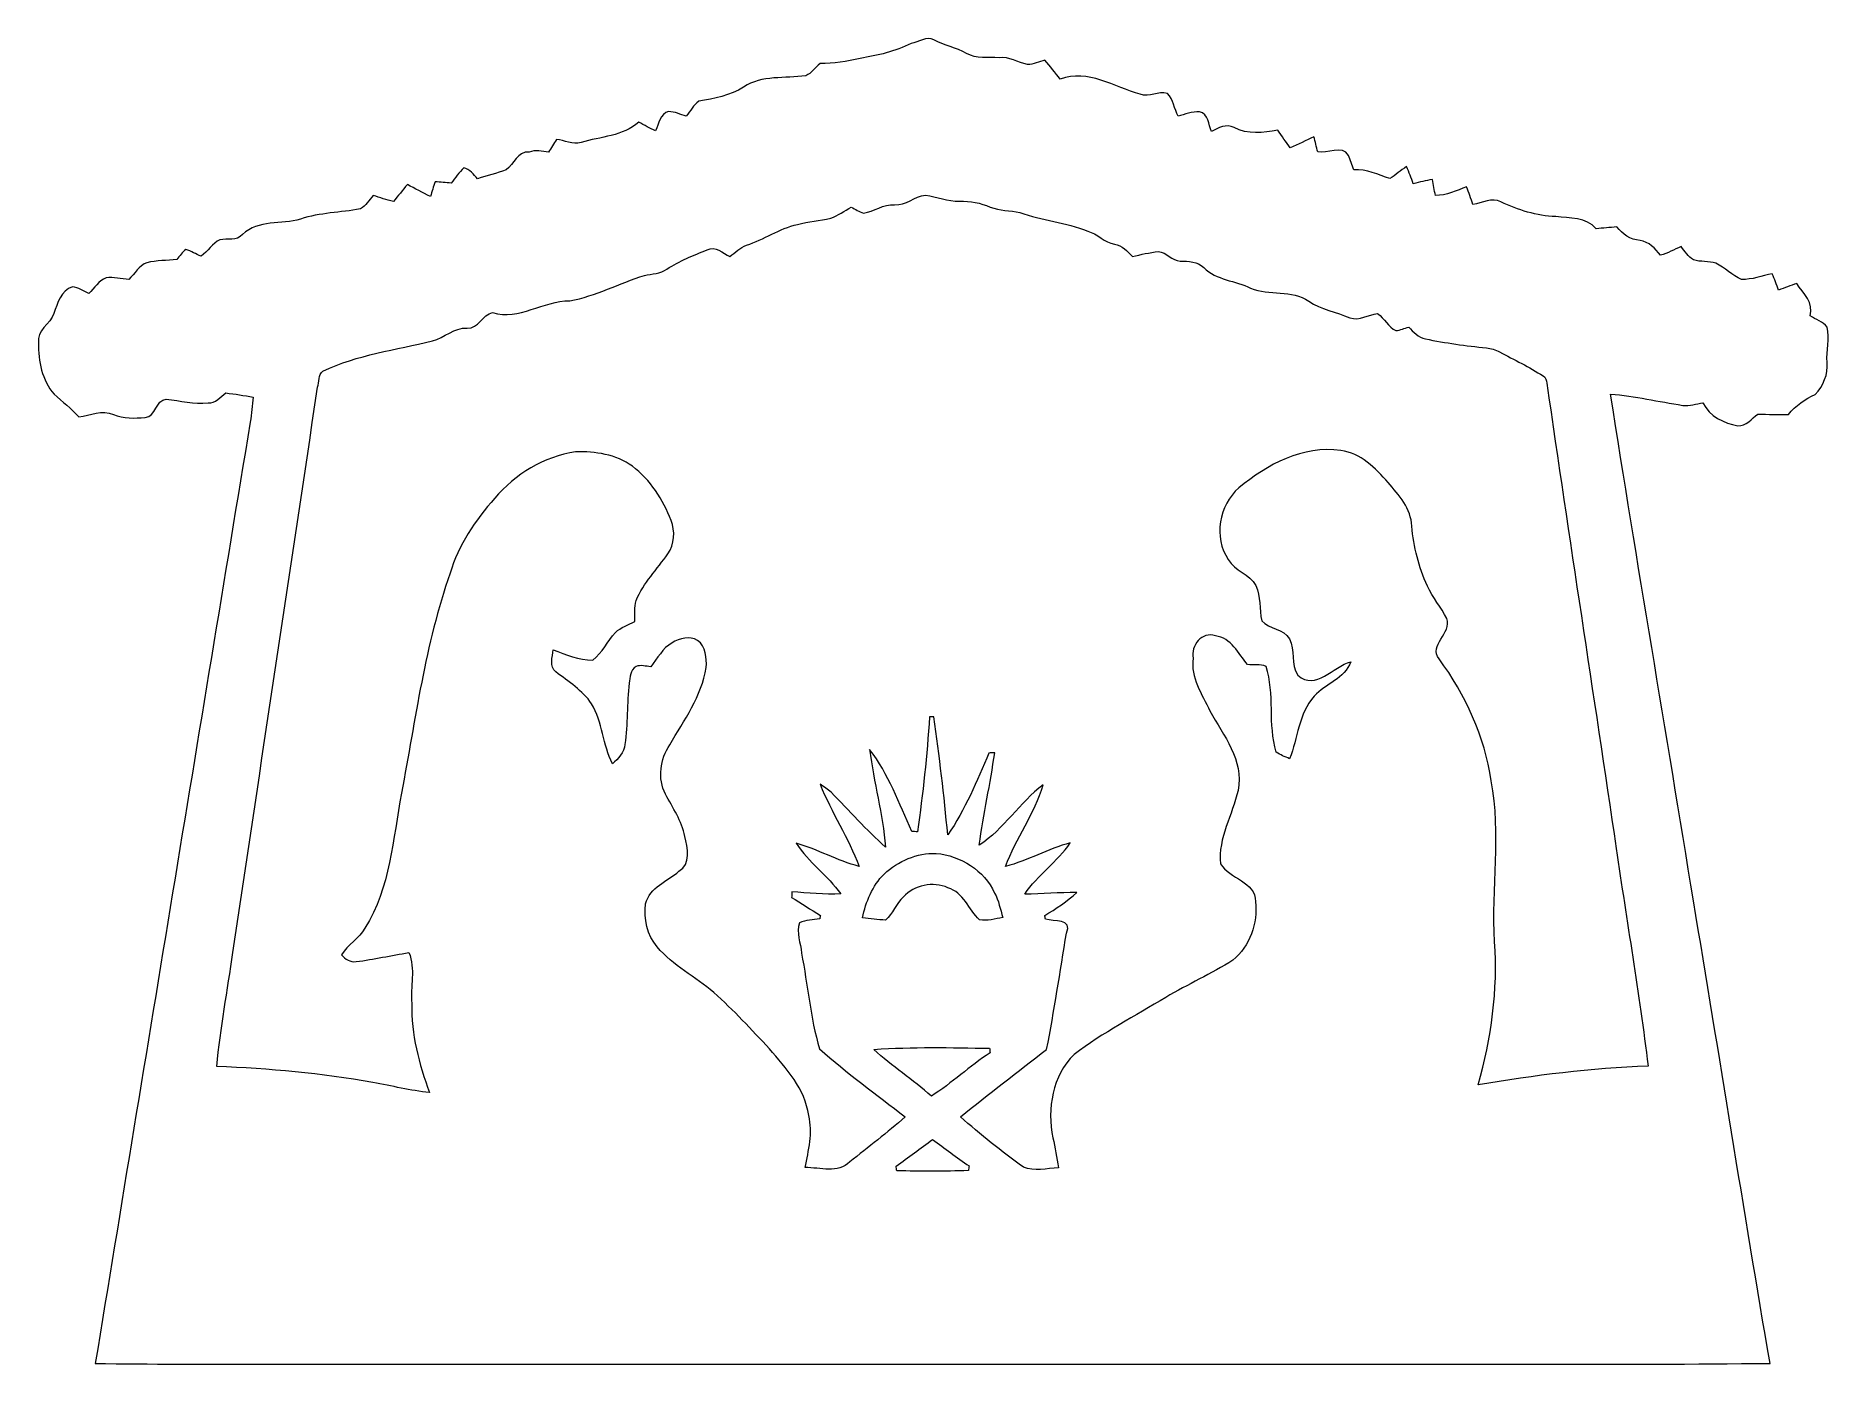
# Model space of a CAD drawing. Header units: centimetres. Extents: x -16.4 to 16.4, y -12.1 to 12.2.
import ezdxf

# ---------------------------------------------------------------- set-up
doc = ezdxf.new("R2010")
doc.units = ezdxf.units.CM
doc.header["$MEASUREMENT"] = 0
doc.layers.add('Layer 1', color=7, linetype='Continuous')

msp = doc.modelspace()

# ---------------------------------------------------------------- linework, layer by layer
at = {"layer": 'Layer 1', "lineweight": 9}
for points, knots in [([(-0.40287, 12.03141), (-0.27269, 12.05469), (-0.12382, 12.17146), (0.01306, 12.10196), (0.01306, 12.10196), (0.2018, 11.99296), (0.42087, 11.95803), (0.61031, 11.85114), (0.61031, 11.85114), (0.78635, 11.73684), (1.00578, 11.79187), (1.20192, 11.77212), (1.20192, 11.77212), (1.38889, 11.79716), (1.54588, 11.68251), (1.72156, 11.64759), (1.72156, 11.64759), (1.83233, 11.64618), (1.93499, 11.69698), (2.03977, 11.72696), (2.03977, 11.72696), (2.13749, 11.61478), (2.22815, 11.4966), (2.32093, 11.37983), (2.32093, 11.37983), (2.82435, 11.56998), (3.31118, 11.23554), (3.78355, 11.10466), (3.78355, 11.10466), (3.94865, 11.03975), (4.1141, 11.17134), (4.27991, 11.11842), (4.27991, 11.11842), (4.38715, 11.00588), (4.40867, 10.83937), (4.47393, 10.70179), (4.47393, 10.70179), (4.6027, 10.73636), (4.73181, 10.79034), (4.86728, 10.78328), (4.86728, 10.78328), (5.03132, 10.74695), (5.03132, 10.5501), (5.08495, 10.42098), (5.08495, 10.42098), (5.21018, 10.48906), (5.35694, 10.5695), (5.50016, 10.494), (5.50016, 10.494), (5.74605, 10.36523), (6.03392, 10.39346), (6.29709, 10.4485), (6.29709, 10.4485), (6.37294, 10.33949), (6.44914, 10.23047), (6.5264, 10.12147), (6.5264, 10.12147), (6.67315, 10.18462), (6.81391, 10.26046), (6.95925, 10.32713), (6.95925, 10.32713), (6.98183, 10.23436), (7.00441, 10.14123), (7.02699, 10.04809), (7.02699, 10.04809), (7.19456, 10.00893), (7.48136, 10.18638), (7.5879, 9.98459), (7.5879, 9.98459), (7.63094, 9.90063), (7.65528, 9.80926), (7.6888, 9.72071), (7.6888, 9.72071), (7.92481, 9.74117), (8.13048, 9.62935), (8.34638, 9.56232), (8.34638, 9.56232), (8.45468, 9.62511), (8.54428, 9.71613), (8.65329, 9.77927), (8.65329, 9.77927), (8.69633, 9.67662), (8.7362, 9.57255), (8.77535, 9.46813), (8.77535, 9.46813), (8.89177, 9.49635), (9.00607, 9.52281), (9.1239, 9.54715), (9.1239, 9.54715), (9.14224, 9.44871), (9.16059, 9.34995), (9.17999, 9.25117), (9.17999, 9.25117), (9.38354, 9.25152), (9.56416, 9.34465), (9.75078, 9.41098), (9.75078, 9.41098), (9.7903, 9.30372), (9.82698, 9.19649), (9.86579, 9.08889), (9.86579, 9.08889), (10.03336, 9.11535), (10.21363, 9.22118), (10.37802, 9.1344), (10.37802, 9.1344), (10.69164, 8.988), (11.02996, 8.87652), (11.37921, 8.8677), (11.37921, 8.8677), (11.62968, 8.82819), (11.93871, 8.86276), (12.11828, 8.6451), (12.11828, 8.6451), (12.24351, 8.65391), (12.36769, 8.66626), (12.49328, 8.6772), (12.49328, 8.6772), (12.60546, 8.5502), (12.74093, 8.44084), (12.9212, 8.43061), (12.9212, 8.43061), (13.08559, 8.40662), (13.19531, 8.28173), (13.29514, 8.15932), (13.29514, 8.15932), (13.42461, 8.19989), (13.54632, 8.26021), (13.66909, 8.31701), (13.66909, 8.31701), (13.74035, 8.2334), (13.79997, 8.13392), (13.89557, 8.07501), (13.89557, 8.07501), (14.0268, 8.03091), (14.17532, 8.05913), (14.30691, 8.01186), (14.30691, 8.01186), (14.47342, 7.93213), (14.60536, 7.79173), (14.77469, 7.71764), (14.77469, 7.71764), (14.9659, 7.70918), (15.15146, 7.78361), (15.33773, 7.81924), (15.33773, 7.81924), (15.37865, 7.72117), (15.41604, 7.62169), (15.45308, 7.5215), (15.45308, 7.5215), (15.5635, 7.56136), (15.67286, 7.6044), (15.78399, 7.64356), (15.78399, 7.64356), (15.90464, 7.46611), (16.10149, 7.28725), (16.03093, 7.05125), (16.03093, 7.05125), (16.13289, 6.98351), (16.26236, 6.94365), (16.33926, 6.84311), (16.33926, 6.84311), (16.395, 6.63391), (16.3248, 6.41413), (16.33891, 6.20035), (16.33891, 6.20035), (16.36255, 5.98374), (16.26976, 5.76819), (16.12477, 5.61332), (16.12477, 5.61332), (15.93674, 5.52689), (15.76388, 5.41012), (15.63582, 5.24467), (15.63582, 5.24467), (15.44885, 5.24643), (15.26082, 5.25067), (15.07455, 5.25137), (15.07455, 5.25137), (14.96166, 5.17341), (14.86042, 5.03264), (14.70908, 5.03935), (14.70908, 5.03935), (14.44908, 5.08698), (14.19261, 5.21327), (14.06949, 5.45987), (14.06949, 5.45987), (13.94743, 5.44328), (13.82607, 5.39601), (13.70154, 5.414), (13.70154, 5.414), (13.26128, 5.48138), (12.8256, 5.58475), (12.3811, 5.62038), (12.3811, 5.62038), (12.86793, 2.52758), (13.39639, -0.55889), (13.89663, -3.64957), (13.89663, -3.64957), (14.36829, -6.46827), (14.81561, -9.29048), (15.2961, -12.10742), (15.2961, -12.10742), (12.5215, -12.13988), (9.7462, -12.11236), (6.9716, -12.12153), (6.9716, -12.12153), (1.56246, -12.12153), (-3.84704, -12.12153), (-9.25618, -12.12153), (-9.25618, -12.12153), (-11.27724, -12.11412), (-13.2983, -12.1367), (-15.31902, -12.10989), (-15.31902, -12.10989), (-14.37992, -6.36949), (-13.43201, -0.6305), (-12.48727, 5.1092), (-12.48727, 5.1092), (-12.46152, 5.2609), (-12.44705, 5.41365), (-12.43294, 5.5664), (-12.43294, 5.5664), (-12.5991, 5.59216), (-12.76455, 5.62144), (-12.93177, 5.64084), (-12.93177, 5.64084), (-13.03407, 5.57487), (-13.12015, 5.44611), (-13.25597, 5.45704), (-13.25597, 5.45704), (-13.51562, 5.4327), (-13.76679, 5.49761), (-14.02185, 5.52725), (-14.02185, 5.52725), (-14.2187, 5.51384), (-14.21024, 5.20692), (-14.40673, 5.18999), (-14.40673, 5.18999), (-14.60147, 5.17976), (-14.80502, 5.1674), (-14.98882, 5.24608), (-14.98882, 5.24608), (-15.19449, 5.33992), (-15.41285, 5.22774), (-15.62064, 5.2055), (-15.62064, 5.2055), (-15.75787, 5.35721), (-15.91768, 5.48456), (-16.0729, 5.61579), (-16.0729, 5.61579), (-16.2888, 5.87755), (-16.36994, 6.21975), (-16.35477, 6.55524), (-16.35477, 6.55524), (-16.40522, 6.7916), (-16.13958, 6.89602), (-16.07467, 7.09464), (-16.07467, 7.09464), (-16.01469, 7.27702), (-15.94026, 7.5148), (-15.73847, 7.58288), (-15.73847, 7.58288), (-15.6284, 7.57089), (-15.5335, 7.50598), (-15.43508, 7.46047), (-15.43508, 7.46047), (-15.33736, 7.5596), (-15.25834, 7.69295), (-15.12287, 7.74375), (-15.12287, 7.74375), (-14.98423, 7.76668), (-14.84382, 7.72223), (-14.70554, 7.718), (-14.70554, 7.718), (-14.599, 7.81924), (-14.5228, 7.97305), (-14.37569, 8.02315), (-14.37569, 8.02315), (-14.19612, 8.06301), (-14.0095, 8.06231), (-13.82712, 8.08312), (-13.82712, 8.08312), (-13.77632, 8.14697), (-13.7294, 8.21576), (-13.66343, 8.26551), (-13.66343, 8.26551), (-13.5643, 8.23799), (-13.47999, 8.1759), (-13.38368, 8.14168), (-13.38368, 8.14168), (-13.25915, 8.22988), (-13.1833, 8.38298), (-13.04042, 8.44331), (-13.04042, 8.44331), (-12.90002, 8.46588), (-12.73668, 8.41473), (-12.62732, 8.53785), (-12.62732, 8.53785), (-12.34369, 8.81866), (-11.91612, 8.71036), (-11.56546, 8.82113), (-11.56546, 8.82113), (-11.21198, 8.93895), (-10.83627, 8.93649), (-10.47361, 9.00775), (-10.47361, 9.00775), (-10.37166, 9.06137), (-10.31416, 9.16896), (-10.23902, 9.25257), (-10.23902, 9.25257), (-10.11731, 9.20989), (-9.99454, 9.17285), (-9.8693, 9.14075), (-9.8693, 9.14075), (-9.78499, 9.24552), (-9.70032, 9.34959), (-9.61389, 9.4526), (-9.61389, 9.4526), (-9.47419, 9.37887), (-9.3359, 9.30231), (-9.19303, 9.23493), (-9.19303, 9.23493), (-9.16375, 9.32384), (-9.13623, 9.41345), (-9.10836, 9.5027), (-9.10836, 9.5027), (-9.00959, 9.49494), (-8.91222, 9.48788), (-8.81309, 9.47977), (-8.81309, 9.47977), (-8.73689, 9.57324), (-8.66915, 9.67485), (-8.58167, 9.75846), (-8.58167, 9.75846), (-8.47195, 9.73165), (-8.40563, 9.63358), (-8.32943, 9.55844), (-8.32943, 9.55844), (-8.15939, 9.62405), (-7.977, 9.65228), (-7.80908, 9.72282), (-7.80908, 9.72282), (-7.66092, 9.82408), (-7.608, 10.06079), (-7.38787, 10.04738), (-7.38787, 10.04738), (-7.27145, 10.08584), (-7.14939, 10.06361), (-7.03227, 10.04386), (-7.03227, 10.04386), (-6.98429, 10.12147), (-6.93807, 10.19979), (-6.89045, 10.27775), (-6.89045, 10.27775), (-6.74228, 10.26223), (-6.58988, 10.17298), (-6.43854, 10.22201), (-6.43854, 10.22201), (-6.08118, 10.32643), (-5.67442, 10.33913), (-5.38127, 10.59313), (-5.38127, 10.59313), (-5.28284, 10.53598), (-5.18265, 10.48201), (-5.07788, 10.43756), (-5.07788, 10.43756), (-5.01755, 10.56174), (-4.99286, 10.74906), (-4.83799, 10.78963), (-4.83799, 10.78963), (-4.72651, 10.78187), (-4.62315, 10.73389), (-4.51696, 10.70355), (-4.51696, 10.70355), (-4.43582, 10.78857), (-4.38749, 10.91275), (-4.28483, 10.9759), (-4.28483, 10.9759), (-4.00473, 11.02811), (-3.71298, 11.07503), (-3.4685, 11.23413), (-3.4685, 11.23413), (-3.13195, 11.45991), (-2.71109, 11.38442), (-2.3315, 11.44298), (-2.3315, 11.44298), (-2.22355, 11.48601), (-2.15864, 11.59397), (-2.06868, 11.66311), (-2.06868, 11.66311), (-1.82174, 11.66311), (-1.57762, 11.6998), (-1.33808, 11.76048), (-1.33808, 11.76048), (-1.01705, 11.81057), (-0.69602, 11.88712), (-0.40287, 12.03141), (-0.40287, 12.03141), (-0.40287, 12.03141), (-0.40287, 12.03141), (-0.40287, 12.03141)], [0, 0, 0, 0, 0.00990099, 0.00990099, 0.00990099, 0.00990099, 0.01980198, 0.01980198, 0.01980198, 0.01980198, 0.02970297, 0.02970297, 0.02970297, 0.02970297, 0.03960396, 0.03960396, 0.03960396, 0.03960396, 0.04950495, 0.04950495, 0.04950495, 0.04950495, 0.05940594, 0.05940594, 0.05940594, 0.05940594, 0.06930693, 0.06930693, 0.06930693, 0.06930693, 0.07920792, 0.07920792, 0.07920792, 0.07920792, 0.08910891, 0.08910891, 0.08910891, 0.08910891, 0.0990099, 0.0990099, 0.0990099, 0.0990099, 0.10891089, 0.10891089, 0.10891089, 0.10891089, 0.11881188, 0.11881188, 0.11881188, 0.11881188, 0.12871287, 0.12871287, 0.12871287, 0.12871287, 0.13861386, 0.13861386, 0.13861386, 0.13861386, 0.14851485, 0.14851485, 0.14851485, 0.14851485, 0.15841584, 0.15841584, 0.15841584, 0.15841584, 0.16831683, 0.16831683, 0.16831683, 0.16831683, 0.17821782, 0.17821782, 0.17821782, 0.17821782, 0.18811881, 0.18811881, 0.18811881, 0.18811881, 0.1980198, 0.1980198, 0.1980198, 0.1980198, 0.20792079, 0.20792079, 0.20792079, 0.20792079, 0.21782178, 0.21782178, 0.21782178, 0.21782178, 0.22772277, 0.22772277, 0.22772277, 0.22772277, 0.23762376, 0.23762376, 0.23762376, 0.23762376, 0.24752475, 0.24752475, 0.24752475, 0.24752475, 0.25742574, 0.25742574, 0.25742574, 0.25742574, 0.26732673, 0.26732673, 0.26732673, 0.26732673, 0.27722772, 0.27722772, 0.27722772, 0.27722772, 0.28712871, 0.28712871, 0.28712871, 0.28712871, 0.2970297, 0.2970297, 0.2970297, 0.2970297, 0.30693069, 0.30693069, 0.30693069, 0.30693069, 0.31683168, 0.31683168, 0.31683168, 0.31683168, 0.32673267, 0.32673267, 0.32673267, 0.32673267, 0.33663366, 0.33663366, 0.33663366, 0.33663366, 0.34653465, 0.34653465, 0.34653465, 0.34653465, 0.35643564, 0.35643564, 0.35643564, 0.35643564, 0.36633663, 0.36633663, 0.36633663, 0.36633663, 0.37623762, 0.37623762, 0.37623762, 0.37623762, 0.38613861, 0.38613861, 0.38613861, 0.38613861, 0.3960396, 0.3960396, 0.3960396, 0.3960396, 0.40594059, 0.40594059, 0.40594059, 0.40594059, 0.41584158, 0.41584158, 0.41584158, 0.41584158, 0.42574257, 0.42574257, 0.42574257, 0.42574257, 0.43564356, 0.43564356, 0.43564356, 0.43564356, 0.44554455, 0.44554455, 0.44554455, 0.44554455, 0.45544554, 0.45544554, 0.45544554, 0.45544554, 0.46534653, 0.46534653, 0.46534653, 0.46534653, 0.47524752, 0.47524752, 0.47524752, 0.47524752, 0.48514851, 0.48514851, 0.48514851, 0.48514851, 0.4950495, 0.4950495, 0.4950495, 0.4950495, 0.5049505, 0.5049505, 0.5049505, 0.5049505, 0.51485149, 0.51485149, 0.51485149, 0.51485149, 0.52475248, 0.52475248, 0.52475248, 0.52475248, 0.53465347, 0.53465347, 0.53465347, 0.53465347, 0.54455446, 0.54455446, 0.54455446, 0.54455446, 0.55445545, 0.55445545, 0.55445545, 0.55445545, 0.56435644, 0.56435644, 0.56435644, 0.56435644, 0.57425743, 0.57425743, 0.57425743, 0.57425743, 0.58415842, 0.58415842, 0.58415842, 0.58415842, 0.59405941, 0.59405941, 0.59405941, 0.59405941, 0.6039604, 0.6039604, 0.6039604, 0.6039604, 0.61386139, 0.61386139, 0.61386139, 0.61386139, 0.62376238, 0.62376238, 0.62376238, 0.62376238, 0.63366337, 0.63366337, 0.63366337, 0.63366337, 0.64356436, 0.64356436, 0.64356436, 0.64356436, 0.65346535, 0.65346535, 0.65346535, 0.65346535, 0.66336634, 0.66336634, 0.66336634, 0.66336634, 0.67326733, 0.67326733, 0.67326733, 0.67326733, 0.68316832, 0.68316832, 0.68316832, 0.68316832, 0.69306931, 0.69306931, 0.69306931, 0.69306931, 0.7029703, 0.7029703, 0.7029703, 0.7029703, 0.71287129, 0.71287129, 0.71287129, 0.71287129, 0.72277228, 0.72277228, 0.72277228, 0.72277228, 0.73267327, 0.73267327, 0.73267327, 0.73267327, 0.74257426, 0.74257426, 0.74257426, 0.74257426, 0.75247525, 0.75247525, 0.75247525, 0.75247525, 0.76237624, 0.76237624, 0.76237624, 0.76237624, 0.77227723, 0.77227723, 0.77227723, 0.77227723, 0.78217822, 0.78217822, 0.78217822, 0.78217822, 0.79207921, 0.79207921, 0.79207921, 0.79207921, 0.8019802, 0.8019802, 0.8019802, 0.8019802, 0.81188119, 0.81188119, 0.81188119, 0.81188119, 0.82178218, 0.82178218, 0.82178218, 0.82178218, 0.83168317, 0.83168317, 0.83168317, 0.83168317, 0.84158416, 0.84158416, 0.84158416, 0.84158416, 0.85148515, 0.85148515, 0.85148515, 0.85148515, 0.86138614, 0.86138614, 0.86138614, 0.86138614, 0.87128713, 0.87128713, 0.87128713, 0.87128713, 0.88118812, 0.88118812, 0.88118812, 0.88118812, 0.89108911, 0.89108911, 0.89108911, 0.89108911, 0.9009901, 0.9009901, 0.9009901, 0.9009901, 0.91089109, 0.91089109, 0.91089109, 0.91089109, 0.92079208, 0.92079208, 0.92079208, 0.92079208, 0.93069307, 0.93069307, 0.93069307, 0.93069307, 0.94059406, 0.94059406, 0.94059406, 0.94059406, 0.95049505, 0.95049505, 0.95049505, 0.95049505, 0.96039604, 0.96039604, 0.96039604, 0.96039604, 0.97029703, 0.97029703, 0.97029703, 0.97029703, 0.98019802, 0.98019802, 0.98019802, 0.98019802, 1, 1, 1, 1]), ([(-0.14428, 9.25752), (-0.34254, 9.23565), (-0.502, 9.06596), (-0.70767, 9.08395), (-0.70767, 9.08395), (-0.91157, 9.09771), (-1.08126, 8.95659), (-1.27705, 8.93049), (-1.27705, 8.93049), (-1.35713, 8.95272), (-1.42663, 8.99999), (-1.49965, 9.03809), (-1.49965, 9.03809), (-1.62312, 8.96859), (-1.74201, 8.88745), (-1.8743, 8.83595), (-1.8743, 8.83595), (-2.07609, 8.79079), (-2.28352, 8.77456), (-2.4839, 8.72376), (-2.4839, 8.72376), (-2.81375, 8.6451), (-3.09385, 8.44436), (-3.41559, 8.34347), (-3.41559, 8.34347), (-3.53271, 8.30008), (-3.62232, 8.20836), (-3.7218, 8.13639), (-3.7218, 8.13639), (-3.84668, 8.2006), (-3.98356, 8.335), (-4.13208, 8.26021), (-4.13208, 8.26021), (-4.3829, 8.15368), (-4.64149, 8.05878), (-4.86903, 7.90567), (-4.86903, 7.90567), (-4.98862, 7.81924), (-5.14385, 7.82277), (-5.28143, 7.79031), (-5.28143, 7.79031), (-5.73934, 7.64497), (-6.16867, 7.41249), (-6.64492, 7.32606), (-6.64492, 7.32606), (-7.12646, 7.32888), (-7.57378, 6.96411), (-8.05779, 7.10945), (-8.05779, 7.10945), (-8.23947, 7.07523), (-8.31673, 6.811), (-8.52099, 6.82653), (-8.52099, 6.82653), (-8.75629, 6.83993), (-8.93691, 6.65084), (-9.15564, 6.59405), (-9.15564, 6.59405), (-9.82627, 6.42612), (-10.52724, 6.34251), (-11.15694, 6.03948), (-11.15694, 6.03948), (-11.25114, 5.98092), (-11.21903, 5.83063), (-11.25713, 5.74703), (-11.25713, 5.74703), (-11.76125, 2.29933), (-12.29395, -1.14415), (-12.80265, -4.59148), (-12.80265, -4.59148), (-12.90425, -5.2854), (-13.0316, -5.97649), (-13.09757, -6.67535), (-13.09757, -6.67535), (-12.14225, -6.72262), (-11.18552, -6.79741), (-10.24395, -6.97133), (-10.24395, -6.97133), (-9.89859, -7.0306), (-9.55815, -7.11914), (-9.20926, -7.15618), (-9.20926, -7.15618), (-9.40364, -6.63443), (-9.5444, -6.08656), (-9.53311, -5.52564), (-9.53311, -5.52564), (-9.56062, -5.21732), (-9.46502, -4.89029), (-9.58602, -4.59537), (-9.58602, -4.59537), (-9.90846, -4.64652), (-10.22737, -4.71814), (-10.55087, -4.76012), (-10.55087, -4.76012), (-10.656, -4.77705), (-10.75195, -4.71285), (-10.81616, -4.63594), (-10.81616, -4.63594), (-10.7068, -4.44544), (-10.49302, -4.34243), (-10.38965, -4.14699), (-10.38965, -4.14699), (-9.92257, -3.40933), (-9.88271, -2.51328), (-9.72079, -1.6786), (-9.72079, -1.6786), (-9.46855, -0.32993), (-9.28757, 1.04203), (-8.83284, 2.34237), (-8.83284, 2.34237), (-8.6815, 2.85883), (-8.37035, 3.31427), (-8.01793, 3.71432), (-8.01793, 3.71432), (-7.64257, 4.15529), (-7.11658, 4.47879), (-6.53873, 4.56169), (-6.53873, 4.56169), (-6.17925, 4.57404), (-5.7979, 4.51865), (-5.50156, 4.29887), (-5.50156, 4.29887), (-5.1703, 4.05193), (-4.94135, 3.68998), (-4.79424, 3.30863), (-4.79424, 3.30863), (-4.71487, 3.11248), (-4.73074, 2.87471), (-4.85034, 2.69832), (-4.85034, 2.69832), (-5.04789, 2.41751), (-5.2966, 2.16563), (-5.43277, 1.84566), (-5.43277, 1.84566), (-5.46205, 1.71936), (-5.45535, 1.58707), (-5.45817, 1.45795), (-5.45817, 1.45795), (-5.57812, 1.39798), (-5.71111, 1.3553), (-5.80919, 1.26005), (-5.80919, 1.26005), (-5.95912, 1.10094), (-6.04343, 0.88363), (-6.22652, 0.75628), (-6.22652, 0.75628), (-6.48299, 0.74534), (-6.71441, 0.86211), (-6.94972, 0.9429), (-6.94972, 0.9429), (-6.95748, 0.80849), (-7.02768, 0.63422), (-6.89997, 0.53826), (-6.89997, 0.53826), (-6.66714, 0.36293), (-6.41279, 0.20065), (-6.24522, -0.04454), (-6.24522, -0.04454), (-6.04378, -0.38285), (-6.0399, -0.79419), (-5.86563, -1.14344), (-5.86563, -1.14344), (-5.75839, -1.04854), (-5.65608, -0.93424), (-5.63632, -0.78643), (-5.63632, -0.78643), (-5.58482, -0.41531), (-5.6021, -0.03819), (-5.55801, 0.33295), (-5.55801, 0.33295), (-5.54143, 0.43419), (-5.54107, 0.57954), (-5.43454, 0.63739), (-5.43454, 0.63739), (-5.3474, 0.67196), (-5.25285, 0.63986), (-5.16325, 0.6314), (-5.16325, 0.6314), (-5.04401, 0.78591), (-4.94805, 0.96971), (-4.7759, 1.07307), (-4.7759, 1.07307), (-4.6369, 1.14927), (-4.45417, 1.20219), (-4.30917, 1.1147), (-4.30917, 1.1147), (-4.15607, 1.00569), (-4.13772, 0.7905), (-4.15219, 0.61905), (-4.15219, 0.61905), (-4.2305, 0.09235), (-4.56035, -0.34193), (-4.81541, -0.79454), (-4.81541, -0.79454), (-4.9925, -1.05419), (-5.0426, -1.41261), (-4.89549, -1.69695), (-4.89549, -1.69695), (-4.76285, -1.94601), (-4.5981, -2.18801), (-4.53919, -2.46883), (-4.53919, -2.46883), (-4.49509, -2.67696), (-4.4203, -2.97788), (-4.65031, -3.10735), (-4.65031, -3.10735), (-4.8581, -3.29256), (-5.18653, -3.40122), (-5.2585, -3.70143), (-5.2585, -3.70143), (-5.29484, -3.97624), (-5.23239, -4.27681), (-5.04683, -4.4906), (-5.04683, -4.4906), (-4.76038, -4.83596), (-4.34622, -5.03352), (-4.01214, -5.32597), (-4.01214, -5.32597), (-3.6523, -5.64771), (-3.32104, -5.99943), (-2.99684, -6.35644), (-2.99684, -6.35644), (-2.68534, -6.71168), (-2.34561, -7.08739), (-2.27753, -7.57458), (-2.27753, -7.57458), (-2.19568, -7.89173), (-2.28211, -8.21452), (-2.34314, -8.52708), (-2.34314, -8.52708), (-2.07115, -8.52425), (-1.7406, -8.64207), (-1.52682, -8.42266), (-1.52682, -8.42266), (-1.18674, -8.15136), (-0.84031, -7.88714), (-0.51293, -7.60068), (-0.51293, -7.60068), (-1.03787, -7.1897), (-1.58361, -6.802), (-2.07891, -6.35608), (-2.07891, -6.35608), (-2.25072, -5.78529), (-2.29446, -5.18663), (-2.40876, -4.60313), (-2.40876, -4.60313), (-2.42075, -4.42216), (-2.51036, -4.22989), (-2.44369, -4.04998), (-2.44369, -4.04998), (-2.33009, -3.99424), (-2.1985, -3.99847), (-2.0768, -3.97448), (-2.0768, -3.97448), (-2.07292, -3.9593), (-2.06551, -3.92897), (-2.06198, -3.91416), (-2.06198, -3.91416), (-2.23907, -3.80621), (-2.41476, -3.69684), (-2.58903, -3.58501), (-2.58903, -3.58501), (-2.58868, -3.55891), (-2.58832, -3.5074), (-2.58832, -3.4813), (-2.58832, -3.4813), (-2.28952, -3.50952), (-1.98895, -3.53386), (-1.68874, -3.52046), (-1.68874, -3.52046), (-1.93357, -3.18779), (-2.2807, -2.94225), (-2.50472, -2.59265), (-2.50472, -2.59265), (-2.11172, -2.70766), (-1.75083, -2.91368), (-1.35431, -3.01916), (-1.35431, -3.01916), (-1.5501, -2.49846), (-1.86125, -2.03103), (-2.06939, -1.51633), (-2.06939, -1.51633), (-1.99848, -1.55972), (-1.92863, -1.60628), (-1.86725, -1.66343), (-1.86725, -1.66343), (-1.53175, -1.99258), (-1.22731, -2.35488), (-0.87241, -2.66426), (-0.87241, -2.66426), (-0.92745, -2.06384), (-1.08196, -1.47787), (-1.16557, -0.88133), (-1.16557, -0.88133), (-0.81279, -1.32406), (-0.62829, -1.87087), (-0.39158, -2.37887), (-0.39158, -2.37887), (-0.36618, -2.38028), (-0.31573, -2.38345), (-0.29068, -2.38522), (-0.29068, -2.38522), (-0.18661, -1.68742), (-0.11641, -0.98504), (-0.06702, -0.2816), (-0.06702, -0.2816), (-0.04832, -0.28196), (-0.01093, -0.28266), (0.00777, -0.28301), (0.00777, -0.28301), (0.11678, -0.99951), (0.19509, -1.72129), (0.26424, -2.44307), (0.26424, -2.44307), (0.5835, -1.98199), (0.79728, -1.45741), (1.01848, -0.94447), (1.01848, -0.94447), (1.04458, -0.94306), (1.09679, -0.94024), (1.1229, -0.93848), (1.1229, -0.93848), (1.04564, -1.50468), (0.913, -2.06207), (0.84103, -2.62934), (0.84103, -2.62934), (1.294, -2.33689), (1.57763, -1.84723), (2.00872, -1.52549), (2.00872, -1.52549), (1.85773, -2.05502), (1.50743, -2.50234), (1.32222, -3.01951), (1.32222, -3.01951), (1.72968, -2.91368), (2.09798, -2.6946), (2.50543, -2.58806), (2.50543, -2.58806), (2.26519, -2.93273), (1.90924, -3.17791), (1.67147, -3.52574), (1.67147, -3.52574), (1.98897, -3.52151), (2.30576, -3.49506), (2.62361, -3.49753), (2.62361, -3.49753), (2.44511, -3.66015), (2.24438, -3.79421), (2.03695, -3.91663), (2.03695, -3.91663), (2.04012, -3.93321), (2.04682, -3.96601), (2.05, -3.98259), (2.05, -3.98259), (2.20557, -4.03234), (2.54742, -3.97201), (2.43594, -4.23729), (2.43594, -4.23729), (2.31564, -4.94744), (2.21122, -5.66076), (2.07152, -6.36737), (2.07152, -6.36737), (1.54165, -6.7713), (1.01989, -7.18546), (0.49531, -7.59645), (0.49531, -7.59645), (0.86255, -7.92383), (1.2499, -8.23004), (1.64713, -8.52002), (1.64713, -8.52002), (1.8468, -8.60434), (2.07575, -8.53837), (2.28742, -8.53025), (2.28742, -8.53025), (2.26131, -8.34609), (2.22886, -8.16336), (2.18829, -7.98204), (2.18829, -7.98204), (2.07575, -7.4564), (2.17911, -6.8408), (2.57387, -6.45592), (2.57387, -6.45592), (3.10304, -6.06222), (3.68653, -5.75072), (4.25133, -5.41311), (4.25133, -5.41311), (4.6535, -5.17463), (5.08212, -4.98343), (5.47723, -4.73331), (5.47723, -4.73331), (5.78909, -4.48072), (5.93338, -4.05633), (5.89316, -3.66298), (5.89316, -3.66298), (5.8854, -3.29397), (5.41867, -3.24211), (5.25005, -2.97365), (5.25005, -2.97365), (5.20277, -2.49599), (5.46912, -2.07618), (5.57354, -1.62779), (5.57354, -1.62779), (5.67973, -1.075), (5.30437, -0.62345), (5.05778, -0.1726), (5.05778, -0.1726), (4.9135, 0.12975), (4.69795, 0.43525), (4.75051, 0.78979), (4.75051, 0.78979), (4.70006, 1.01875), (4.91596, 1.28721), (5.15656, 1.1969), (5.15656, 1.1969), (5.4409, 1.16127), (5.58589, 0.87728), (5.74182, 0.67196), (5.74182, 0.67196), (5.85506, 0.6642), (5.97571, 0.68572), (6.0826, 0.63951), (6.0826, 0.63951), (6.24946, 0.13398), (6.11329, -0.42025), (6.27063, -0.9293), (6.27063, -0.9293), (6.34401, -0.98928), (6.42621, -1.00021), (6.51299, -1.04925), (6.51299, -1.04925), (6.66574, -0.67036), (6.67738, -0.22445), (6.96384, 0.0927), (6.96384, 0.0927), (7.16351, 0.3266), (7.52793, 0.41479), (7.63165, 0.72523), (7.63165, 0.72523), (7.31097, 0.6388), (6.99241, 0.1869), (6.66221, 0.47935), (6.66221, 0.47935), (6.53486, 0.6762), (6.616, 0.93796), (6.51405, 1.14433), (6.51405, 1.14433), (6.40257, 1.33554), (6.14328, 1.32072), (6.00499, 1.47312), (6.00499, 1.47312), (5.95313, 1.68479), (5.99264, 1.91621), (5.89704, 2.11659), (5.89704, 2.11659), (5.78838, 2.33178), (5.50969, 2.3847), (5.39257, 2.59425), (5.39257, 2.59425), (5.11952, 2.99783), (5.22041, 3.58908), (5.5866, 3.90341), (5.5866, 3.90341), (6.10165, 4.33415), (6.75676, 4.68727), (7.45208, 4.58674), (7.45208, 4.58674), (7.81686, 4.5437), (8.08426, 4.26148), (8.31357, 4.00148), (8.31357, 4.00148), (8.51571, 3.77606), (8.73549, 3.52382), (8.74784, 3.2042), (8.74784, 3.2042), (8.781, 2.82638), (8.87378, 2.45385), (9.03182, 2.10848), (9.03182, 2.10848), (9.13554, 1.9021), (9.27983, 1.71936), (9.38813, 1.51581), (9.38813, 1.51581), (9.48832, 1.24664), (9.04911, 1.0258), (9.24666, 0.77568), (9.24666, 0.77568), (9.73279, 0.12163), (10.07781, -0.6439), (10.20128, -1.45212), (10.20128, -1.45212), (10.38861, -2.42473), (10.19881, -3.41568), (10.26055, -4.39605), (10.26055, -4.39605), (10.32475, -5.2787), (10.2041, -6.16453), (9.96175, -7.01296), (9.96175, -7.01296), (10.98974, -6.84468), (12.02408, -6.70357), (13.0669, -6.67182), (13.0669, -6.67182), (12.90603, -5.34044), (12.67566, -4.01858), (12.48622, -2.69108), (12.48622, -2.69108), (12.06536, 0.14633), (11.62756, 2.9816), (11.21552, 5.8204), (11.21552, 5.8204), (11.20529, 5.86838), (11.19753, 5.92553), (11.1499, 5.95128), (11.1499, 5.95128), (10.89484, 6.11603), (10.62073, 6.24797), (10.35368, 6.3912), (10.35368, 6.3912), (10.27819, 6.43), (10.19634, 6.45505), (10.11238, 6.46387), (10.11238, 6.46387), (9.73808, 6.50444), (9.36485, 6.55348), (8.99619, 6.63003), (8.99619, 6.63003), (8.86672, 6.65331), (8.77747, 6.75632), (8.69139, 6.84628), (8.69139, 6.84628), (8.61413, 6.82229), (8.53829, 6.78984), (8.4575, 6.78031), (8.4575, 6.78031), (8.31533, 6.84311), (8.25007, 7.00644), (8.12307, 7.09146), (8.12307, 7.09146), (7.95056, 7.07876), (7.79251, 6.94823), (7.61436, 7.01738), (7.61436, 7.01738), (7.3646, 7.12039), (7.0926, 7.16978), (6.86295, 7.31724), (6.86295, 7.31724), (6.55391, 7.54125), (6.14222, 7.41637), (5.80144, 7.55854), (5.80144, 7.55854), (5.52098, 7.69789), (5.17243, 7.70106), (4.94348, 7.9346), (4.94348, 7.9346), (4.83377, 8.05137), (4.66161, 8.04749), (4.51521, 8.05384), (4.51521, 8.05384), (4.36281, 8.05913), (4.26509, 8.21471), (4.11481, 8.22494), (4.11481, 8.22494), (3.95359, 8.21224), (3.79766, 8.1692), (3.63997, 8.13886), (3.63997, 8.13886), (3.54789, 8.23376), (3.45229, 8.33924), (3.314, 8.3597), (3.314, 8.3597), (3.12738, 8.3911), (3.00461, 8.55408), (2.82329, 8.60064), (2.82329, 8.60064), (2.42324, 8.76398), (1.98544, 8.79503), (1.58116, 8.94249), (1.58116, 8.94249), (1.40265, 8.98305), (1.21286, 8.96895), (1.04176, 9.04056), (1.04176, 9.04056), (0.86502, 9.11641), (0.67417, 9.15098), (0.48155, 9.14745), (0.48155, 9.14745), (0.26671, 9.14251), (0.06527, 9.22647), (-0.14428, 9.25752), (-0.14428, 9.25752), (-0.14428, 9.25752), (-0.14428, 9.25752), (-0.14428, 9.25752)], [0, 0, 0, 0, 0.00671141, 0.00671141, 0.00671141, 0.00671141, 0.01342282, 0.01342282, 0.01342282, 0.01342282, 0.02013423, 0.02013423, 0.02013423, 0.02013423, 0.02684564, 0.02684564, 0.02684564, 0.02684564, 0.03355705, 0.03355705, 0.03355705, 0.03355705, 0.04026846, 0.04026846, 0.04026846, 0.04026846, 0.04697987, 0.04697987, 0.04697987, 0.04697987, 0.05369128, 0.05369128, 0.05369128, 0.05369128, 0.06040268, 0.06040268, 0.06040268, 0.06040268, 0.06711409, 0.06711409, 0.06711409, 0.06711409, 0.0738255, 0.0738255, 0.0738255, 0.0738255, 0.08053691, 0.08053691, 0.08053691, 0.08053691, 0.08724832, 0.08724832, 0.08724832, 0.08724832, 0.09395973, 0.09395973, 0.09395973, 0.09395973, 0.10067114, 0.10067114, 0.10067114, 0.10067114, 0.10738255, 0.10738255, 0.10738255, 0.10738255, 0.11409396, 0.11409396, 0.11409396, 0.11409396, 0.12080537, 0.12080537, 0.12080537, 0.12080537, 0.12751678, 0.12751678, 0.12751678, 0.12751678, 0.13422819, 0.13422819, 0.13422819, 0.13422819, 0.1409396, 0.1409396, 0.1409396, 0.1409396, 0.14765101, 0.14765101, 0.14765101, 0.14765101, 0.15436242, 0.15436242, 0.15436242, 0.15436242, 0.16107383, 0.16107383, 0.16107383, 0.16107383, 0.16778523, 0.16778523, 0.16778523, 0.16778523, 0.17449664, 0.17449664, 0.17449664, 0.17449664, 0.18120805, 0.18120805, 0.18120805, 0.18120805, 0.18791946, 0.18791946, 0.18791946, 0.18791946, 0.19463087, 0.19463087, 0.19463087, 0.19463087, 0.20134228, 0.20134228, 0.20134228, 0.20134228, 0.20805369, 0.20805369, 0.20805369, 0.20805369, 0.2147651, 0.2147651, 0.2147651, 0.2147651, 0.22147651, 0.22147651, 0.22147651, 0.22147651, 0.22818792, 0.22818792, 0.22818792, 0.22818792, 0.23489933, 0.23489933, 0.23489933, 0.23489933, 0.24161074, 0.24161074, 0.24161074, 0.24161074, 0.24832215, 0.24832215, 0.24832215, 0.24832215, 0.25503356, 0.25503356, 0.25503356, 0.25503356, 0.26174497, 0.26174497, 0.26174497, 0.26174497, 0.26845638, 0.26845638, 0.26845638, 0.26845638, 0.27516779, 0.27516779, 0.27516779, 0.27516779, 0.28187919, 0.28187919, 0.28187919, 0.28187919, 0.2885906, 0.2885906, 0.2885906, 0.2885906, 0.29530201, 0.29530201, 0.29530201, 0.29530201, 0.30201342, 0.30201342, 0.30201342, 0.30201342, 0.30872483, 0.30872483, 0.30872483, 0.30872483, 0.31543624, 0.31543624, 0.31543624, 0.31543624, 0.32214765, 0.32214765, 0.32214765, 0.32214765, 0.32885906, 0.32885906, 0.32885906, 0.32885906, 0.33557047, 0.33557047, 0.33557047, 0.33557047, 0.34228188, 0.34228188, 0.34228188, 0.34228188, 0.34899329, 0.34899329, 0.34899329, 0.34899329, 0.3557047, 0.3557047, 0.3557047, 0.3557047, 0.36241611, 0.36241611, 0.36241611, 0.36241611, 0.36912752, 0.36912752, 0.36912752, 0.36912752, 0.37583893, 0.37583893, 0.37583893, 0.37583893, 0.38255034, 0.38255034, 0.38255034, 0.38255034, 0.38926174, 0.38926174, 0.38926174, 0.38926174, 0.39597315, 0.39597315, 0.39597315, 0.39597315, 0.40268456, 0.40268456, 0.40268456, 0.40268456, 0.40939597, 0.40939597, 0.40939597, 0.40939597, 0.41610738, 0.41610738, 0.41610738, 0.41610738, 0.42281879, 0.42281879, 0.42281879, 0.42281879, 0.4295302, 0.4295302, 0.4295302, 0.4295302, 0.43624161, 0.43624161, 0.43624161, 0.43624161, 0.44295302, 0.44295302, 0.44295302, 0.44295302, 0.44966443, 0.44966443, 0.44966443, 0.44966443, 0.45637584, 0.45637584, 0.45637584, 0.45637584, 0.46308725, 0.46308725, 0.46308725, 0.46308725, 0.46979866, 0.46979866, 0.46979866, 0.46979866, 0.47651007, 0.47651007, 0.47651007, 0.47651007, 0.48322148, 0.48322148, 0.48322148, 0.48322148, 0.48993289, 0.48993289, 0.48993289, 0.48993289, 0.4966443, 0.4966443, 0.4966443, 0.4966443, 0.5033557, 0.5033557, 0.5033557, 0.5033557, 0.51006711, 0.51006711, 0.51006711, 0.51006711, 0.51677852, 0.51677852, 0.51677852, 0.51677852, 0.52348993, 0.52348993, 0.52348993, 0.52348993, 0.53020134, 0.53020134, 0.53020134, 0.53020134, 0.53691275, 0.53691275, 0.53691275, 0.53691275, 0.54362416, 0.54362416, 0.54362416, 0.54362416, 0.55033557, 0.55033557, 0.55033557, 0.55033557, 0.55704698, 0.55704698, 0.55704698, 0.55704698, 0.56375839, 0.56375839, 0.56375839, 0.56375839, 0.5704698, 0.5704698, 0.5704698, 0.5704698, 0.57718121, 0.57718121, 0.57718121, 0.57718121, 0.58389262, 0.58389262, 0.58389262, 0.58389262, 0.59060403, 0.59060403, 0.59060403, 0.59060403, 0.59731544, 0.59731544, 0.59731544, 0.59731544, 0.60402685, 0.60402685, 0.60402685, 0.60402685, 0.61073826, 0.61073826, 0.61073826, 0.61073826, 0.61744966, 0.61744966, 0.61744966, 0.61744966, 0.62416107, 0.62416107, 0.62416107, 0.62416107, 0.63087248, 0.63087248, 0.63087248, 0.63087248, 0.63758389, 0.63758389, 0.63758389, 0.63758389, 0.6442953, 0.6442953, 0.6442953, 0.6442953, 0.65100671, 0.65100671, 0.65100671, 0.65100671, 0.65771812, 0.65771812, 0.65771812, 0.65771812, 0.66442953, 0.66442953, 0.66442953, 0.66442953, 0.67114094, 0.67114094, 0.67114094, 0.67114094, 0.67785235, 0.67785235, 0.67785235, 0.67785235, 0.68456376, 0.68456376, 0.68456376, 0.68456376, 0.69127517, 0.69127517, 0.69127517, 0.69127517, 0.69798658, 0.69798658, 0.69798658, 0.69798658, 0.70469799, 0.70469799, 0.70469799, 0.70469799, 0.7114094, 0.7114094, 0.7114094, 0.7114094, 0.71812081, 0.71812081, 0.71812081, 0.71812081, 0.72483221, 0.72483221, 0.72483221, 0.72483221, 0.73154362, 0.73154362, 0.73154362, 0.73154362, 0.73825503, 0.73825503, 0.73825503, 0.73825503, 0.74496644, 0.74496644, 0.74496644, 0.74496644, 0.75167785, 0.75167785, 0.75167785, 0.75167785, 0.75838926, 0.75838926, 0.75838926, 0.75838926, 0.76510067, 0.76510067, 0.76510067, 0.76510067, 0.77181208, 0.77181208, 0.77181208, 0.77181208, 0.77852349, 0.77852349, 0.77852349, 0.77852349, 0.7852349, 0.7852349, 0.7852349, 0.7852349, 0.79194631, 0.79194631, 0.79194631, 0.79194631, 0.79865772, 0.79865772, 0.79865772, 0.79865772, 0.80536913, 0.80536913, 0.80536913, 0.80536913, 0.81208054, 0.81208054, 0.81208054, 0.81208054, 0.81879195, 0.81879195, 0.81879195, 0.81879195, 0.82550336, 0.82550336, 0.82550336, 0.82550336, 0.83221477, 0.83221477, 0.83221477, 0.83221477, 0.83892617, 0.83892617, 0.83892617, 0.83892617, 0.84563758, 0.84563758, 0.84563758, 0.84563758, 0.85234899, 0.85234899, 0.85234899, 0.85234899, 0.8590604, 0.8590604, 0.8590604, 0.8590604, 0.86577181, 0.86577181, 0.86577181, 0.86577181, 0.87248322, 0.87248322, 0.87248322, 0.87248322, 0.87919463, 0.87919463, 0.87919463, 0.87919463, 0.88590604, 0.88590604, 0.88590604, 0.88590604, 0.89261745, 0.89261745, 0.89261745, 0.89261745, 0.89932886, 0.89932886, 0.89932886, 0.89932886, 0.90604027, 0.90604027, 0.90604027, 0.90604027, 0.91275168, 0.91275168, 0.91275168, 0.91275168, 0.91946309, 0.91946309, 0.91946309, 0.91946309, 0.9261745, 0.9261745, 0.9261745, 0.9261745, 0.93288591, 0.93288591, 0.93288591, 0.93288591, 0.93959732, 0.93959732, 0.93959732, 0.93959732, 0.94630872, 0.94630872, 0.94630872, 0.94630872, 0.95302013, 0.95302013, 0.95302013, 0.95302013, 0.95973154, 0.95973154, 0.95973154, 0.95973154, 0.96644295, 0.96644295, 0.96644295, 0.96644295, 0.97315436, 0.97315436, 0.97315436, 0.97315436, 0.97986577, 0.97986577, 0.97986577, 0.97986577, 0.98657718, 0.98657718, 0.98657718, 0.98657718, 1, 1, 1, 1]), ([(-0.89817, -3.15745), (-1.11265, -3.37476), (-1.2326, -3.66474), (-1.29469, -3.95965), (-1.29469, -3.95965), (-1.15393, -3.97942), (-1.01352, -3.99388), (-0.87065, -3.99953), (-0.87065, -3.99953), (-0.73695, -3.88134), (-0.67874, -3.70036), (-0.54786, -3.57831), (-0.54786, -3.57831), (-0.34642, -3.35712), (-0.0067, -3.28939), (0.26777, -3.40933), (0.26777, -3.40933), (0.55281, -3.49012), (0.64524, -3.81009), (0.84632, -3.99424), (0.84632, -3.99424), (0.98673, -4.02422), (1.13101, -3.9773), (1.27036, -3.95367), (1.27036, -3.95367), (1.22626, -3.80232), (1.19557, -3.64534), (1.12149, -3.50529), (1.12149, -3.50529), (0.92993, -3.09148), (0.49919, -2.82337), (0.05257, -2.78068), (0.05257, -2.78068), (-0.30056, -2.76763), (-0.64134, -2.92285), (-0.89817, -3.15745), (-0.89817, -3.15745), (-0.89817, -3.15745), (-0.89817, -3.15745), (-0.89817, -3.15745)], [0, 0, 0, 0, 0.09090909, 0.09090909, 0.09090909, 0.09090909, 0.18181818, 0.18181818, 0.18181818, 0.18181818, 0.27272727, 0.27272727, 0.27272727, 0.27272727, 0.36363636, 0.36363636, 0.36363636, 0.36363636, 0.45454545, 0.45454545, 0.45454545, 0.45454545, 0.54545455, 0.54545455, 0.54545455, 0.54545455, 0.63636364, 0.63636364, 0.63636364, 0.63636364, 0.72727273, 0.72727273, 0.72727273, 0.72727273, 0.81818182, 0.81818182, 0.81818182, 0.81818182, 1, 1, 1, 1]), ([(-1.08514, -6.36631), (-0.75776, -6.67782), (-0.36794, -6.9163), (-0.03351, -7.2211), (-0.03351, -7.2211), (0.33903, -6.97768), (0.66605, -6.67182), (1.03929, -6.42876), (1.03929, -6.42876), (1.03647, -6.40759), (1.03153, -6.36596), (1.02871, -6.34479), (1.02871, -6.34479), (0.32421, -6.33174), (-0.3817, -6.31622), (-1.08514, -6.36631), (-1.08514, -6.36631), (-1.08514, -6.36631), (-1.08514, -6.36631), (-1.08514, -6.36631)], [0, 0, 0, 0, 0.16666667, 0.16666667, 0.16666667, 0.16666667, 0.33333333, 0.33333333, 0.33333333, 0.33333333, 0.5, 0.5, 0.5, 0.5, 0.66666667, 0.66666667, 0.66666667, 0.66666667, 1, 1, 1, 1]), ([(-0.67839, -8.4999), (-0.67592, -8.52108), (-0.67062, -8.56305), (-0.66815, -8.58423), (-0.66815, -8.58423), (-0.23177, -8.59587), (0.20462, -8.59552), (0.64136, -8.58246), (0.64136, -8.58246), (0.64453, -8.5613), (0.65088, -8.51895), (0.65406, -8.4978), (0.65406, -8.4978), (0.42546, -8.3454), (0.21132, -8.17218), (-0.01234, -8.01273), (-0.01234, -8.01273), (-0.23424, -8.17536), (-0.45437, -8.34011), (-0.67839, -8.4999)], [0, 0, 0, 0, 0.16666667, 0.16666667, 0.16666667, 0.16666667, 0.33333333, 0.33333333, 0.33333333, 0.33333333, 0.5, 0.5, 0.5, 0.5, 0.66666667, 0.66666667, 0.66666667, 0.66666667, 1, 1, 1, 1])]:
    msp.add_open_spline(points, degree=3, knots=knots, dxfattribs=at)

doc.saveas('drawing.dxf')
